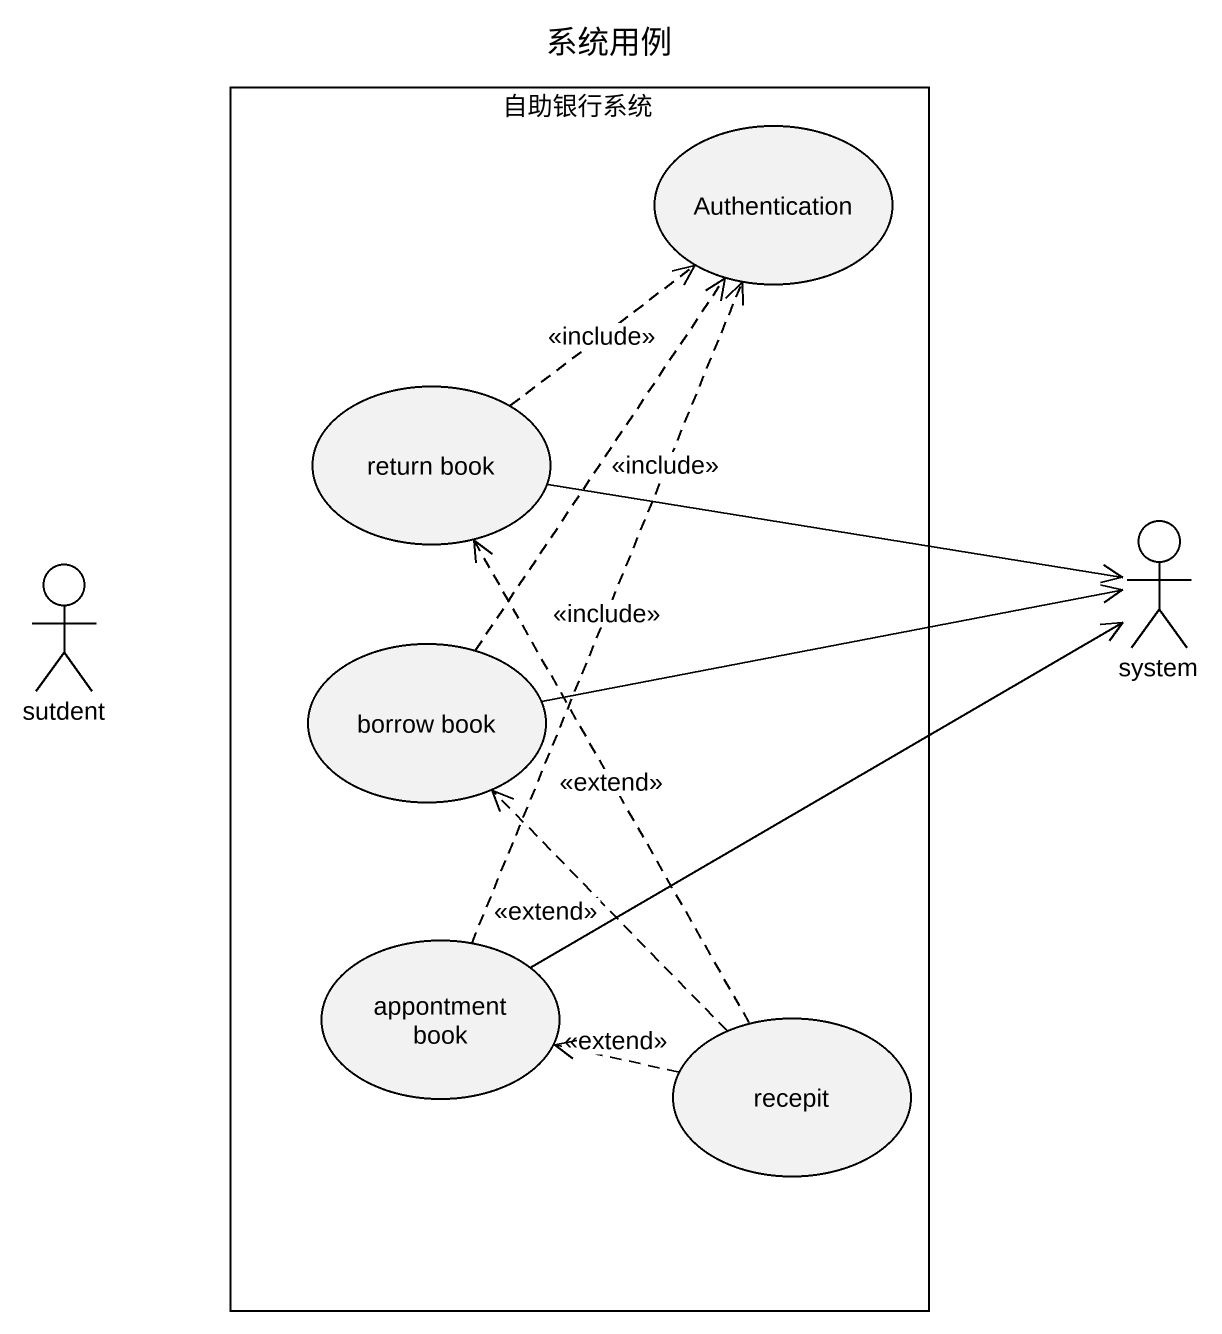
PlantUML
@startuml
title 系统用例
rectangle 自助银行系统 {
  usecase Authentication
  usecase "return book" as return_book
  usecase "borrow book" as borrow_book
  usecase "appontment book" as appontment_book
  usecase recepit
}
actor sutdent
actor system
return_book .up.> Authentication : <<include>>
return_book -right-> system
borrow_book .up.> Authentication : <<include>>
borrow_book -right-> system
appontment_book .up.> Authentication : <<include>>
appontment_book -right-> system
recepit .up.> return_book : <<extend>>
recepit .up.> borrow_book : <<extend>>
recepit .left.> appontment_book : <<extend>>
@enduml
